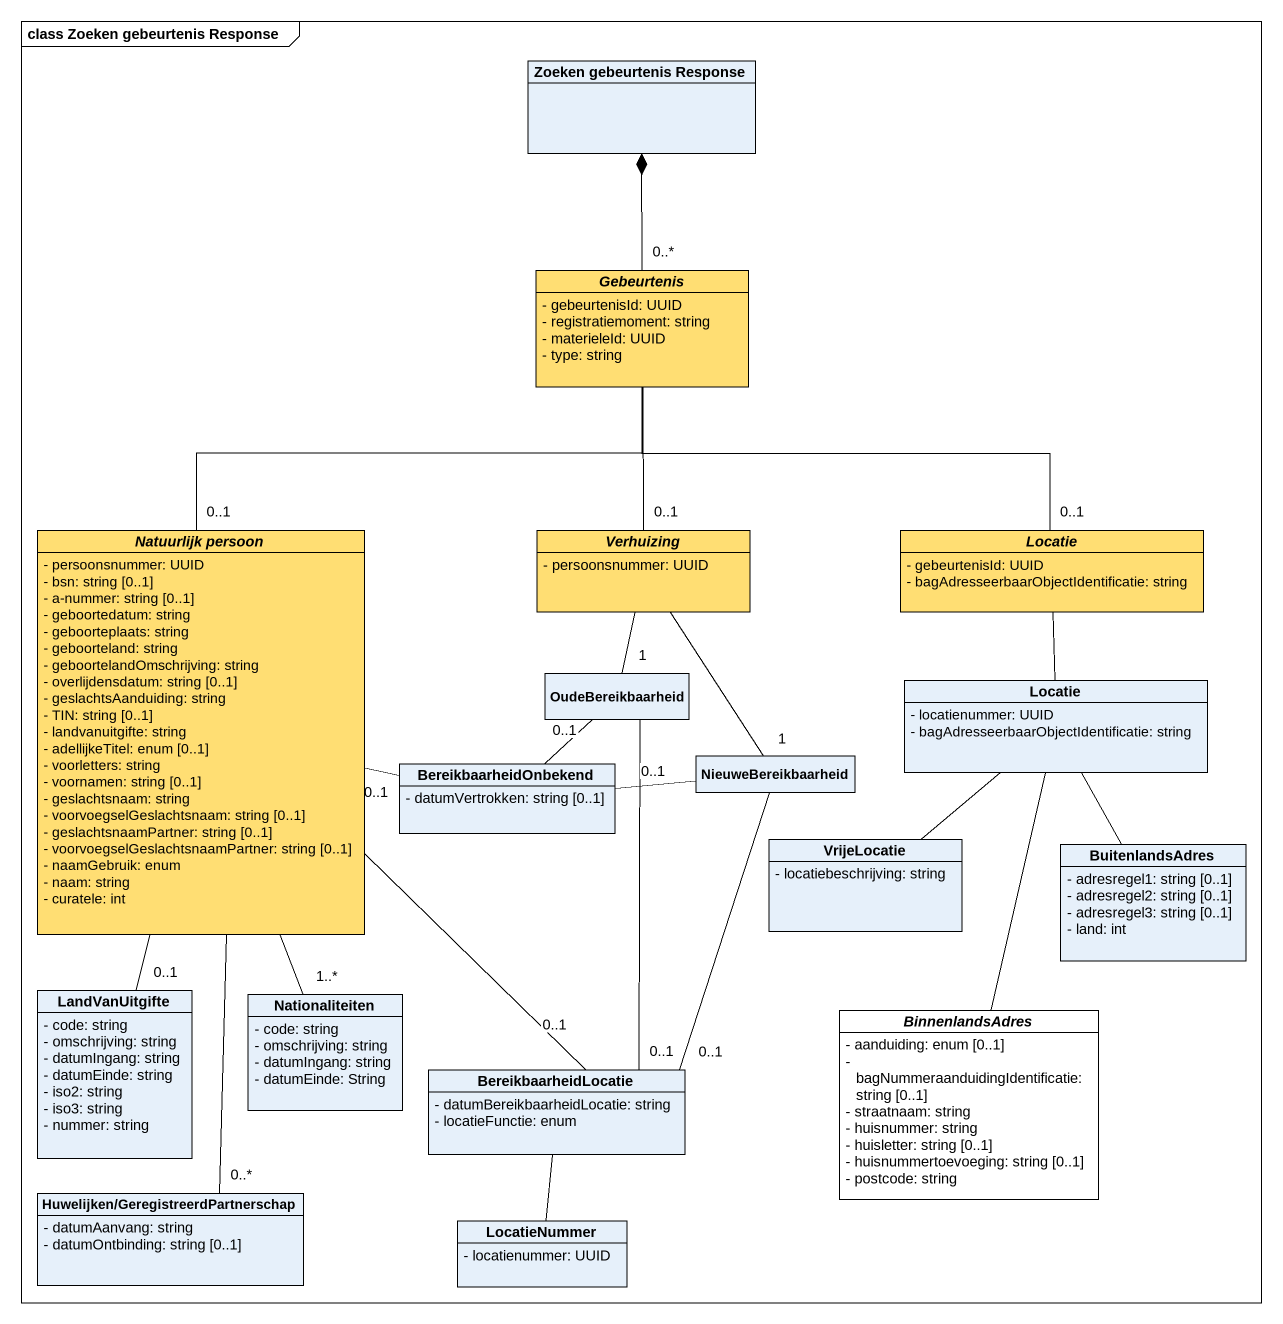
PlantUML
@startuml
mainframe class Zoeken gebeurtenis Response
hide circle
hide empty members
skinparam classAttributeIconSize 0
class "Zoeken gebeurtenis Response" as Zoeken_gebeurtenis_Response
abstract class Gebeurtenis #FFDE73 {
  - gebeurtenisId: UUID
  - registratiemoment: string
  - materieleId: UUID
  - type: string
}
abstract class "Natuurlijk persoon" as Natuurlijk_persoon #FFDE73 {
  - persoonsnummer: UUID
  - bsn: string [0..1]
  - a-nummer: string [0..1]
  - geboortedatum: string
  - geboorteplaats: string
  - geboorteland: string
  - geboortelandOmschrijving: string
  - overlijdensdatum: string [0..1]
  - geslachtsAanduiding: string
  - TIN: string [0..1]
  - landvanuitgifte: string
  - adellijkeTitel: enum [0..1]
  - voorletters: string
  - voornamen: string [0..1]
  - geslachtsnaam: string
  - voorvoegselGeslachtsnaam: string [0..1]
  - geslachtsnaamPartner: string [0..1]
  - voorvoegselGeslachtsnaamPartner: string [0..1]
  - naamGebruik: enum
  - naam: string
  - curatele: int
}
abstract class Verhuizing #FFDE73 {
  - persoonsnummer: UUID
}
abstract class Locatie #FFDE73 {
  - gebeurtenisId: UUID
  - bagAdresseerbaarObjectIdentificatie: string
}
class OudeBereikbaarheid
class "Locatie" as Locatie_2 {
  - locatienummer: UUID
  - bagAdresseerbaarObjectIdentificatie: string
}
class BereikbaarheidOnbekend {
  - datumVertrokken: string [0..1]
}
class NieuweBereikbaarheid
class VrijeLocatie {
  - locatiebeschrijving: string
}
class BuitenlandsAdres {
  - adresregel1: string [0..1]
  - adresregel2: string [0..1]
  - adresregel3: string [0..1]
  - land: int
}
class LandVanUitgifte {
  - code: string
  - omschrijving: string
  - datumIngang: string
  - datumEinde: string
  - iso2: string
  - iso3: string
  - nummer: string
}
class Nationaliteiten {
  - code: string
  - omschrijving: string
  - datumIngang: string
  - datumEinde: String
}
abstract class BinnenlandsAdres #FFFFFF {
  - aanduiding: enum [0..1]
  - bagNummeraanduidingIdentificatie: string [0..1]
  - straatnaam: string
  - huisnummer: string
  - huisletter: string [0..1]
  - huisnummertoevoeging: string [0..1]
  - postcode: string
}
class BereikbaarheidLocatie {
  - datumBereikbaarheidLocatie: string
  - locatieFunctie: enum
}
class "Huwelijken/GeregistreerdPartnerschap" as Huwelijken {
  - datumAanvang: string
  - datumOntbinding: string [0..1]
}
class LocatieNummer {
  - locatienummer: UUID
}
Gebeurtenis "0..*" -up-* Zoeken_gebeurtenis_Response
Gebeurtenis -- "0..1" Natuurlijk_persoon
Gebeurtenis -- "0..1" Verhuizing
Gebeurtenis -right- "0..1" Locatie
Natuurlijk_persoon -right- "0..1" BereikbaarheidOnbekend
Natuurlijk_persoon -- "0..1" LandVanUitgifte
Natuurlijk_persoon -- "1..*" Nationaliteiten
Natuurlijk_persoon -- "0..1" BereikbaarheidLocatie
Natuurlijk_persoon -- "0..*" Huwelijken
Verhuizing -- "1" OudeBereikbaarheid
Verhuizing -- "1" NieuweBereikbaarheid
Locatie -- Locatie_2
OudeBereikbaarheid -- "0..1" BereikbaarheidOnbekend
OudeBereikbaarheid -- "0..1" BereikbaarheidLocatie
Locatie_2 -- VrijeLocatie
Locatie_2 -- BuitenlandsAdres
Locatie_2 -- BinnenlandsAdres
NieuweBereikbaarheid -left- "0..1" BereikbaarheidOnbekend
NieuweBereikbaarheid -- "0..1" BereikbaarheidLocatie
BereikbaarheidLocatie -- LocatieNummer
@enduml
